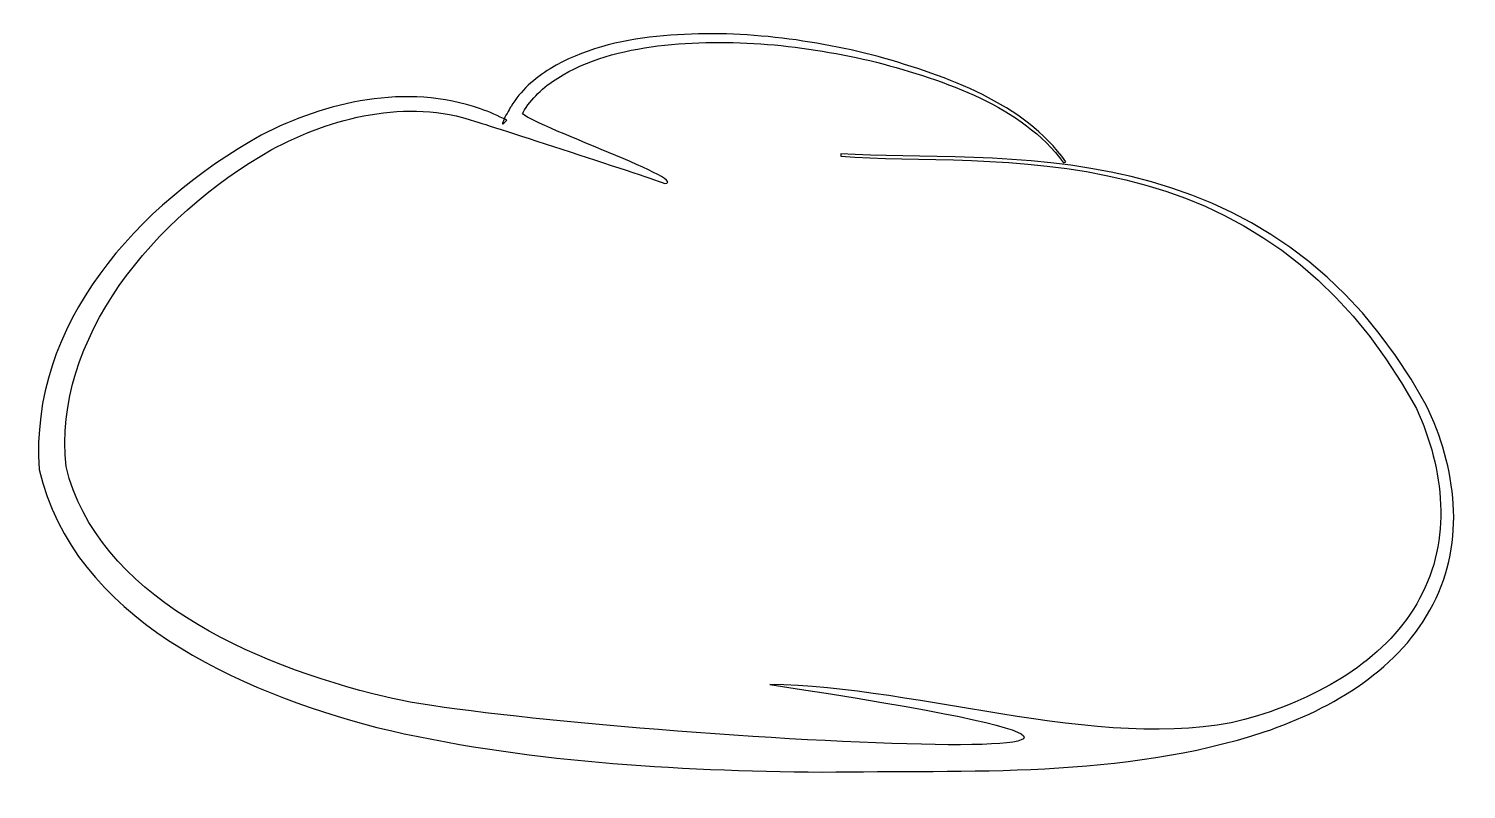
# Model space of a CAD drawing. Header units: centimetres. Extents: x -7.6 to 7.6, y -4.1 to 3.9.
import ezdxf

# ---------------------------------------------------------------- set-up
doc = ezdxf.new("R2010")
doc.units = ezdxf.units.CM
doc.header["$MEASUREMENT"] = 0
doc.layers.add('Camada 1', color=7, linetype='Continuous')

msp = doc.modelspace()

# ---------------------------------------------------------------- linework, layer by layer
at = {"layer": 'Camada 1'}
msp.add_open_spline([(0.99778, 2.62338), (2.57957, 2.51405), (5.52163, 2.97419), (7.16456, -0.02245), (7.16456, -0.02245), (7.48449, -0.67388), (7.58416, -1.45744), (7.23753, -2.12025), (7.23753, -2.12025), (6.90164, -2.7888), (6.19015, -3.21869), (5.45985, -3.46497), (5.45985, -3.46497), (3.95802, -3.95754), (2.35057, -3.86354), (0.80011, -3.88809), (0.80011, -3.88809), (-0.76339, -3.87079), (-2.34528, -3.78575), (-3.8919, -3.41787), (-3.8919, -3.41787), (-5.36021, -3.03463), (-7.0886, -2.26072), (-7.44772, -0.70148), (-7.44772, -0.70148), (-7.55837, 0.82575), (-6.41701, 2.08895), (-5.10856, 2.81883), (-5.10856, 2.81883), (-4.43609, 3.16832), (-3.57771, 3.37321), (-2.79951, 3.09558), (-2.79951, 3.09558), (-2.70233, 3.06666), (-2.61316, 3.02152), (-2.52244, 2.979), (-2.52244, 2.979), (-2.63706, 2.84491), (-2.49659, 3.09383), (-2.47643, 3.12317), (-2.47643, 3.12317), (-2.37848, 3.28642), (-2.23047, 3.42009), (-2.06384, 3.5202), (-2.06384, 3.5202), (-1.7298, 3.72441), (-1.33483, 3.81645), (-0.94558, 3.8594), (-0.94558, 3.8594), (-0.16072, 3.94047), (0.6338, 3.84318), (1.39085, 3.64861), (1.39085, 3.64861), (2.12488, 3.43694), (2.92774, 3.15865), (3.36729, 2.54075), (3.36729, 2.54075), (3.36729, 2.54075), (3.34493, 2.5298), (3.34493, 2.5298), (3.34493, 2.5298), (2.90405, 3.12755), (2.10385, 3.39245), (1.37331, 3.58879), (1.37331, 3.58879), (0.62173, 3.7691), (-0.16686, 3.85107), (-0.92883, 3.75905), (-0.92883, 3.75905), (-1.30539, 3.71172), (-1.68281, 3.61443), (-1.98528, 3.42118), (-1.98528, 3.42118), (-2.13702, 3.32609), (-2.26706, 3.20404), (-2.35001, 3.05809), (-2.35001, 3.05809), (-2.45825, 3.00089), (-0.54878, 2.33019), (-0.85937, 2.31244), (-0.85937, 2.31244), (-0.94462, 2.35014), (-2.76043, 2.94001), (-2.85113, 2.96474), (-2.85113, 2.96474), (-3.57059, 3.20884), (-4.36918, 3.00813), (-5.00537, 2.66388), (-5.00537, 2.66388), (-6.24785, 1.95744), (-7.30664, 0.67233), (-7.16575, -0.67127), (-7.16575, -0.67127), (-6.83872, -2.01512), (-5.23061, -2.75836), (-3.79991, -3.09536), (-3.79991, -3.09536), (-2.31409, -3.47575), (7.58744, -4.06866), (0.25057, -2.96675), (0.25057, -2.96675), (1.79666, -2.9694), (3.94026, -3.74746), (5.38817, -3.29716), (5.38817, -3.29716), (6.09593, -3.07081), (6.77146, -2.67555), (7.09661, -2.0583), (7.09661, -2.0583), (7.43385, -1.44738), (7.36, -0.69935), (7.06158, -0.05974), (7.06158, -0.05974), (5.42455, 2.95292), (2.56226, 2.46651), (0.99646, 2.60015), (0.99646, 2.60015), (0.99646, 2.60015), (0.99778, 2.62338), (0.99778, 2.62338)], degree=3, knots=[0, 0, 0, 0, 0.03225806, 0.03225806, 0.03225806, 0.03225806, 0.06451613, 0.06451613, 0.06451613, 0.06451613, 0.09677419, 0.09677419, 0.09677419, 0.09677419, 0.12903226, 0.12903226, 0.12903226, 0.12903226, 0.16129032, 0.16129032, 0.16129032, 0.16129032, 0.19354839, 0.19354839, 0.19354839, 0.19354839, 0.22580645, 0.22580645, 0.22580645, 0.22580645, 0.25806452, 0.25806452, 0.25806452, 0.25806452, 0.29032258, 0.29032258, 0.29032258, 0.29032258, 0.32258065, 0.32258065, 0.32258065, 0.32258065, 0.35483871, 0.35483871, 0.35483871, 0.35483871, 0.38709677, 0.38709677, 0.38709677, 0.38709677, 0.41935484, 0.41935484, 0.41935484, 0.41935484, 0.4516129, 0.4516129, 0.4516129, 0.4516129, 0.48387097, 0.48387097, 0.48387097, 0.48387097, 0.51612903, 0.51612903, 0.51612903, 0.51612903, 0.5483871, 0.5483871, 0.5483871, 0.5483871, 0.58064516, 0.58064516, 0.58064516, 0.58064516, 0.61290323, 0.61290323, 0.61290323, 0.61290323, 0.64516129, 0.64516129, 0.64516129, 0.64516129, 0.67741935, 0.67741935, 0.67741935, 0.67741935, 0.70967742, 0.70967742, 0.70967742, 0.70967742, 0.74193548, 0.74193548, 0.74193548, 0.74193548, 0.77419355, 0.77419355, 0.77419355, 0.77419355, 0.80645161, 0.80645161, 0.80645161, 0.80645161, 0.83870968, 0.83870968, 0.83870968, 0.83870968, 0.87096774, 0.87096774, 0.87096774, 0.87096774, 0.90322581, 0.90322581, 0.90322581, 0.90322581, 0.93548387, 0.93548387, 0.93548387, 0.93548387, 1, 1, 1, 1], dxfattribs=at)

doc.saveas('drawing.dxf')
